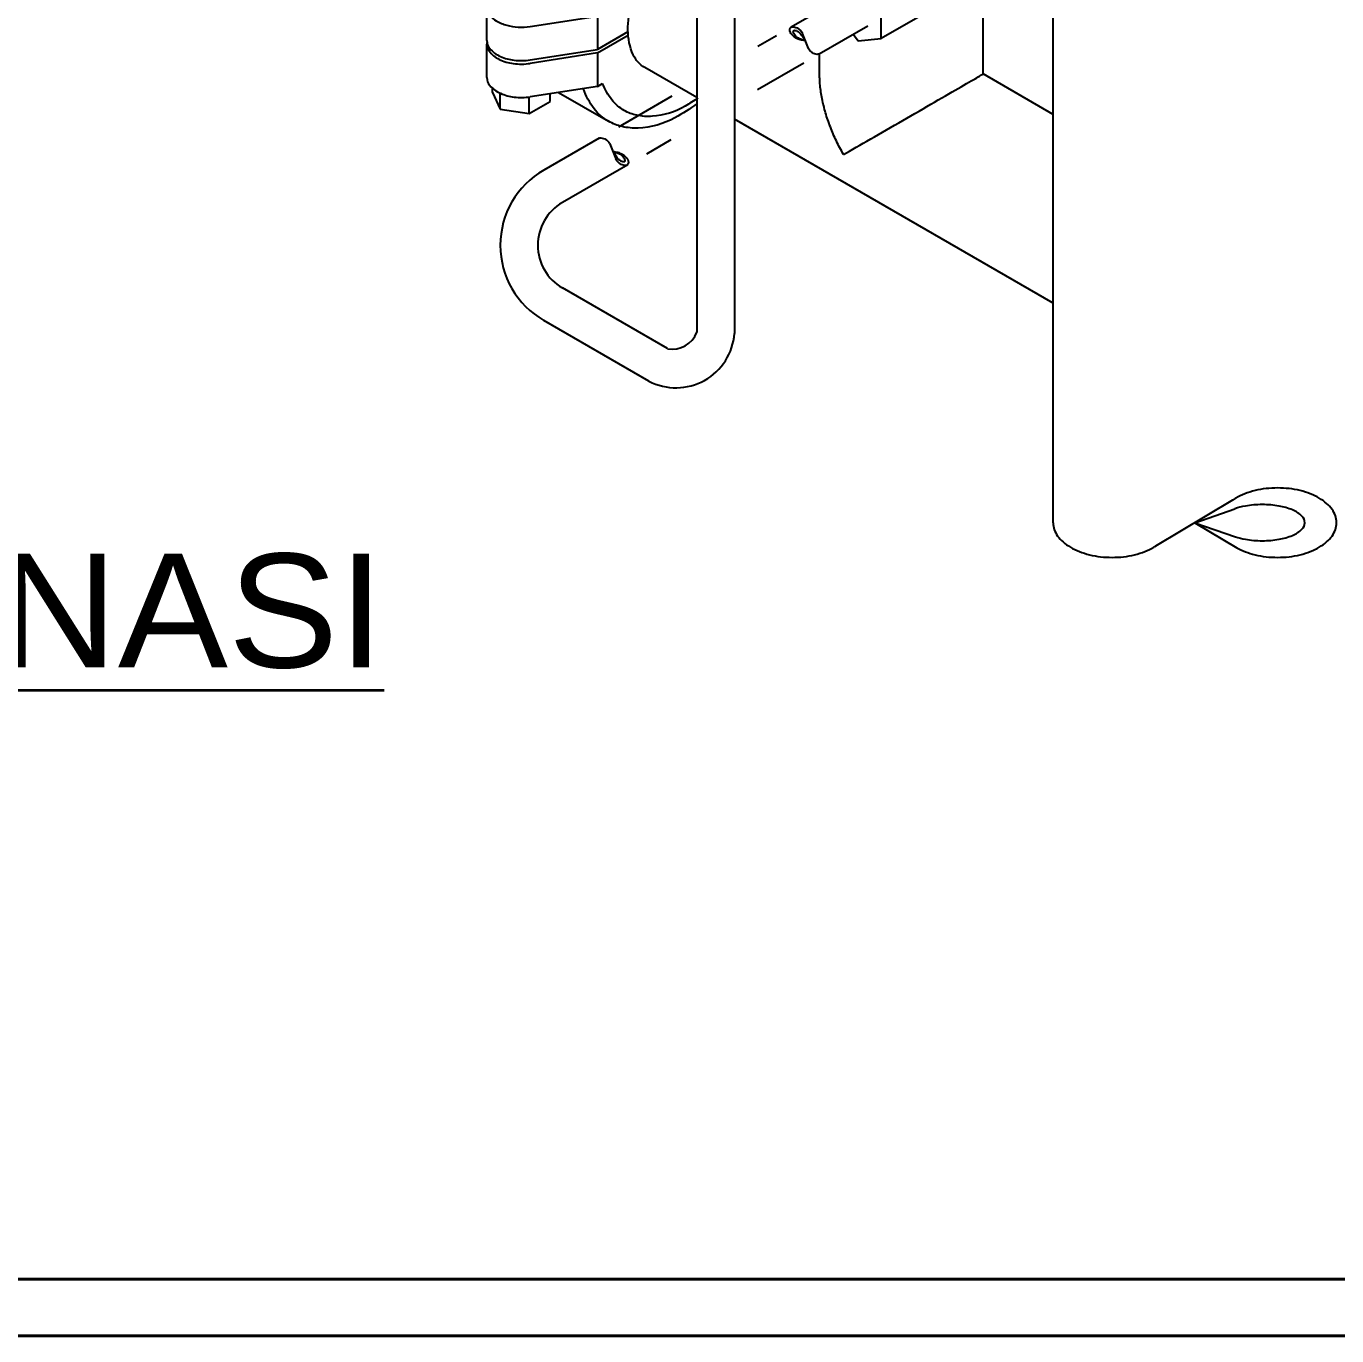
# Model space of a CAD drawing. Header units: centimetres. Extents: x 394264 to 551709, y 50011 to 59011.
# Drawn here: x 525283.5 to 525549.5, y 53388.3 to 53654.1 of the extents above; entities that cross this region are included whole.
import ezdxf
from ezdxf.enums import TextEntityAlignment as Align

# ---------------------------------------------------------------- set-up
doc = ezdxf.new("R2010")
doc.units = ezdxf.units.CM
for name, color, linetype, lineweight in [('-M-YNGN-ZON3', 6, 'SP', 30), ('0-KRCN-DETAY-YAZI', 71, 'Continuous', 35), ('0-KRCN-DETAY-ÇERÇEVE', 71, 'Continuous', 40), ('0-KRCN-YNG-CIHAZ', 4, 'Continuous', 30)]:
    doc.layers.add(name, color=color, linetype=linetype, lineweight=lineweight)
doc.styles.add('CIZGI', font='tahoma.ttf', dxfattribs={"width": 0.8, "oblique": 20})
doc.styles.add('ROMAND', font='arial.ttf', dxfattribs={"height": 0.5})
doc.linetypes.add('SP', pattern='A,2,-0.1,["SP",CIZGI,S=0.14,R=0.2,X=0,Y=-0.07],-0.255', length=2.355)

# ---------------------------------------------------------------- blocks, each defined once
blk = doc.blocks.new('A$C66BCA59E')
at = {"layer": '0-KRCN-YNG-CIHAZ', "color": 31, "linetype": 'Continuous', "lineweight": -3}
for p, q in [((747.73, -1150.15, 2547.33), (747.73, -1241.29, 2651.38)), ((755.33, -1150.15, 2547.33), (755.33, -1241.54, 2651.35)), ((778.59, -1172.64, 3066.48), (766.84, -1179.42, 3066.48)), ((782.39, -1179.22, 3066.48), (772.53, -1184.91, 3066.48)), ((763.87, -1181.14, 3066.48), (760.1, -1183.32, 3066.48)), ((769.39, -1186.73, 3066.48), (760.04, -1192.13, 3066.48)), ((742.6, -1193.42, 3066.48), (731.78, -1199.67, 3066.48)), ((727.87, -1201.93, 3066.48), (716.62, -1208.42, 3066.48)), ((742.43, -1202.3, 3066.48), (737.47, -1205.16, 3066.48)), ((733.67, -1207.35, 3066.48), (720.42, -1215, 3066.48)), ((741.76, -1244.64, 2774.84), (720.42, -1232.32, 2774.84)), ((737.96, -1251.23, 2774.84), (716.62, -1238.91, 2774.84))]:
    blk.add_line(p, q, dxfattribs=at)
at = {"layer": '0-KRCN-YNG-CIHAZ', "color": 31, "linetype": 'Continuous', "lineweight": -3, "extrusion": (0, 0.816497, 0.57735)}
for p, q in [((820.01, -1279.95, 3124.63), (820.01, -1172.26, 3103.64)), ((705.09, -1182.14, 2677.78), (705.09, -1175.36, 2677.78)), ((805.81, -1188.91, 2674.39), (805.81, -1173.15, 2674.39)), ((713.89, -1179.26, 2677.78), (727.52, -1177.15, 2677.78)), ((727.52, -1177.15, 2677.78), (727.52, -1183.94, 2677.78)), ((785.12, -1181.74, 3066.48), (785.12, -1175.55, 3066.48)), ((794.41, -1176.38, 3066.48), (785.12, -1181.74, 3066.48)), ((733.72, -1180.35, 2677.78), (727.52, -1183.94, 2677.78)), ((770.35, -1183.71, 3080.66), (769.12, -1180.66, 3076.35)), ((705.09, -1189.63, 2677.78), (705.09, -1182.85, 2677.78)), ((727.52, -1184.64, 2677.78), (733.76, -1181.04, 2677.78)), ((769.74, -1182.21, 3078.54), (768.51, -1181.76, 3077.91)), ((769.74, -1182.21, 3078.54), (768.95, -1182.07, 3078.34)), ((769.74, -1182.21, 3078.54), (768.98, -1181.1, 3076.96)), ((779.46, -1180.92, 3072), (780.47, -1182.15, 3066.48)), ((780.47, -1182.15, 3066.48), (785.12, -1181.74, 3066.48)), ((713.89, -1186.04, 2677.78), (727.52, -1183.94, 2677.78)), ((727.52, -1184.64, 2677.78), (713.89, -1186.75, 2677.78)), ((727.52, -1184.64, 2677.78), (727.52, -1191.42, 2677.78)), ((772.61, -1188.91, 2674.39), (772.61, -1184.87, 2674.39)), ((747.73, -1193.71, 2673.63), (737.15, -1187.6, 2674.39)), ((727.52, -1191.42, 2677.78), (728.58, -1190.81, 2677.78)), ((728.58, -1190.81, 2677.78), (728.55, -1190.82, 2677.78)), ((820.01, -1197.1, 2673.05), (805.81, -1188.91, 2674.39)), ((706.24, -1192.65, 2677.78), (706.24, -1191.84, 2677.78)), ((706.24, -1192.65, 2677.78), (707.8, -1196.03, 2677.78)), ((707.8, -1196.03, 2677.78), (707.8, -1192.82, 2677.78)), ((713.65, -1196.94, 2677.78), (713.65, -1193.56, 2677.78)), ((727.52, -1191.42, 2677.78), (713.89, -1193.53, 2677.78)), ((717.93, -1194.46, 2677.78), (717.93, -1192.91, 2677.78)), ((719.63, -1192.64, 2677.78), (729.78, -1198.5, 2677.78)), ((707.8, -1196.03, 2677.78), (713.65, -1196.94, 2677.78)), ((713.65, -1196.94, 2677.78), (717.93, -1194.46, 2677.78)), ((820.01, -1235.44, 2668.44), (755.33, -1198.1, 2673.08)), ((730.03, -1203.1, 3068.14), (731.26, -1206.15, 3072.45)), ((730.64, -1204.6, 3070.26), (731.4, -1205.71, 3071.83)), ((730.64, -1204.6, 3070.26), (731.87, -1205.05, 3070.89)), ((730.64, -1204.6, 3070.26), (731.43, -1204.74, 3070.45)), ((856.42, -1275.39, 3118.19), (840.79, -1284.7, 3131.35)), ((848.77, -1279.95, 3124.63), (856.87, -1277.14, 3120.66)), ((848.77, -1279.95, 3124.63), (857.02, -1282.81, 3128.67)), ((848.77, -1279.95, 3124.63), (857.28, -1285.04, 3131.82))]:
    blk.add_line(p, q, dxfattribs=at)
at = {"layer": '0-KRCN-YNG-CIHAZ', "color": 31, "linetype": 'Continuous', "lineweight": -3, "flags": 128}
for points, elevation in [([(737.15, -1187.6, -0.156851), (734.79, -1185, -0.106617), (733.72, -1180.01, -0.072341), (734.5, -1174.6, -0.058752), (737.15, -1168.44, -0.058752), (741.17, -1163.06, -0.072341), (745.45, -1159.67, -0.051535), (747.73, -1158.66, -0.156851)], 2674.39), ([(705.33, -1174.32, 0.052629), (705.15, -1174.85, 0.056108), (705.09, -1175.36, 0.091914), (705.25, -1176.2, 0.078353), (705.75, -1177.07, 0.09221), (707, -1178.14, 0.065245), (709.13, -1179.02, 0.05318), (711.45, -1179.39, 0.051032), (713.89, -1179.26)], 2677.78), ([(705.09, -1182.14, 0.178588), (705.69, -1183.75, 0.112183), (707.83, -1185.35, 0.075817), (710.62, -1186.11, 0.067056), (713.89, -1186.04)], 2677.78), ([(705.12, -1182.5, 0.195482), (705.53, -1184.21, 0.124859), (707.59, -1185.94, 0.081087), (710.46, -1186.8, 0.070284), (713.89, -1186.75)], 2677.78), ([(705.09, -1189.63, 0.178588), (705.69, -1191.24, 0.112183), (707.83, -1192.83, 0.075817), (710.62, -1193.59, 0.067056), (713.89, -1193.53)], 2677.78), ([(747.89, -1193.8, -0.021788), (745.34, -1195.43, -0.112673), (738.67, -1197.49, -0.070339), (735.54, -1197.29, -0.079543), (732.95, -1196.3, -0.093798), (730.47, -1194.16, -0.079493), (728.58, -1190.81)], 2677.78), ([(747.73, -1194.94, -0.034723), (743.26, -1197.8, -0.115406), (735.79, -1199.88, -0.066876), (732.52, -1199.58, -0.0746), (729.78, -1198.5, -0.097939), (726.86, -1195.95, -0.081921), (724.68, -1191.89)], 2677.78)]:
    blk.add_lwpolyline(points, format="xyb", dxfattribs=dict(at, elevation=elevation))
at = {"layer": '0-KRCN-YNG-CIHAZ', "color": 31, "linetype": 'Continuous', "lineweight": -3, "extrusion": (0, 0.816497, 0.57735)}
for points, elevation in [([(-768.95, 3195.93, -0.071754), (-768.45, 3195.69, -0.065529), (-767.8, 3195.13, -0.051673), (-767.16, 3194.25, -0.051673), (-766.71, 3193.25, -0.065529), (-766.55, 3192.4, -0.104462), (-766.67, 3191.61, -0.173256), (-766.99, 3191.23, -0.173256)], 812.13), ([(-766.99, 3191.23, -0.181596), (-767.3, 3191.18, -0.102834), (-767.81, 3191.4, -0.062234), (-768.26, 3191.8, -0.048471), (-768.71, 3192.42, -0.048471), (-769.02, 3193.12, -0.038779), (-769.12, 3193.48, -0.102834)], 812.13), ([(-768.54, 3195.41, -0.054686), (-768.32, 3195.24, -0.050676), (-767.98, 3194.84, -0.038086), (-767.64, 3194.24, -0.038086), (-767.39, 3193.6, -0.050676), (-767.28, 3193.09, -0.094006), (-767.33, 3192.62, -0.213423), (-767.47, 3192.45, -0.213423)], 812.13), ([(-767.47, 3192.45, -0.213423), (-767.68, 3192.44, -0.094006), (-768.08, 3192.7, -0.050676), (-768.42, 3193.1, -0.038086), (-768.76, 3193.7, -0.031916), (-768.98, 3194.24, -0.050676)], 812.13), ([(-772.51, 3200.8, -0.159034), (-772.14, 3200.87, -0.106418), (-771.61, 3200.7, -0.07141), (-771.15, 3200.33, -0.057742), (-770.71, 3199.74, -0.057742), (-770.42, 3199.06, -0.036769), (-770.35, 3198.76, -0.106418)], 812.13), ([(-727.87, 3197.7, -0.159034), (-728.24, 3197.62, -0.106418), (-728.77, 3197.8, -0.07141), (-729.23, 3198.17, -0.057742), (-729.67, 3198.76, -0.057742), (-729.96, 3199.43, -0.036769), (-730.03, 3199.73, -0.106418)], 789.06), ([(-733.39, 3207.26, -0.181596), (-733.08, 3207.31, -0.102834), (-732.57, 3207.1, -0.062234), (-732.12, 3206.7, -0.048471), (-731.67, 3206.07, -0.048471), (-731.35, 3205.37, -0.038779), (-731.26, 3205.01, -0.102834)], 789.06), ([(-732.91, 3206.04, -0.213423), (-732.69, 3206.05, -0.094006), (-732.3, 3205.79, -0.050676), (-731.96, 3205.39, -0.038086), (-731.61, 3204.8, -0.031916), (-731.4, 3204.26, -0.050676)], 789.06), ([(-731.43, 3202.57, -0.071754), (-731.93, 3202.8, -0.065529), (-732.58, 3203.36, -0.051673), (-733.22, 3204.25, -0.051673), (-733.67, 3205.25, -0.065529), (-733.83, 3206.1, -0.104462), (-733.71, 3206.89, -0.173256), (-733.39, 3207.26, -0.173256)], 789.06), ([(-731.84, 3203.09, -0.054686), (-732.06, 3203.26, -0.050676), (-732.39, 3203.65, -0.038086), (-732.74, 3204.25, -0.038086), (-732.99, 3204.9, -0.050676), (-733.09, 3205.41, -0.094006), (-733.05, 3205.88, -0.213423), (-732.91, 3206.04, -0.213423)], 789.06), ([(-877.51, 3290.23, 0.096722), (-876.59, 3285.55, 0.097741), (-874, 3281.6, 0.099217), (-870.11, 3278.95, 0.100287), (-865.55, 3278.03, 0.100287), (-860.98, 3278.95, 0.099217), (-857.09, 3281.6, 0.020454), (-856.42, 3282.34, 0.096722)], 758.93), ([(-871.07, 3290.23, 0.128983), (-870.46, 3287.9, 0.106339), (-868.54, 3285.73, 0.084788), (-865.84, 3284.38, 0.074033), (-862.43, 3283.87, 0.074033), (-859.02, 3284.38, 0.066121), (-856.87, 3285.36, 0.106339)], 758.93), ([(-820.01, 3290.23, 0.096722), (-820.92, 3294.91, 0.097741), (-823.51, 3298.85, 0.099217), (-827.4, 3301.5, 0.100287), (-831.96, 3302.42, 0.100287), (-836.53, 3301.5, 0.099217), (-840.42, 3298.85, 0.011198), (-840.79, 3298.45, 0.096722)], 758.93), ([(-857.02, 3295.18, 0.061353), (-859.02, 3296.07, 0.074033), (-862.43, 3296.58, 0.074033), (-865.84, 3296.07, 0.084788), (-868.54, 3294.72, 0.106339), (-870.46, 3292.55, 0.128983), (-871.07, 3290.23, 0.128983)], 758.93), ([(-857.28, 3299.04, 0.093588), (-860.98, 3301.5, 0.100287), (-865.55, 3302.42, 0.100287), (-870.11, 3301.5, 0.099217), (-874, 3298.85, 0.097741), (-876.59, 3294.91, 0.096722), (-877.51, 3290.23, 0.096722)], 758.93)]:
    blk.add_lwpolyline(points, format="xyb", dxfattribs=dict(at, elevation=elevation))
at = {"layer": '0-KRCN-YNG-CIHAZ', "color": 31, "linetype": 'Continuous', "lineweight": -3, "elevation": 2674.39, "flags": 128}
for points in [[(777.47, -1205.27), (777.28, -1204.93), (777.09, -1204.58), (776.9, -1204.24), (776.71, -1203.89), (776.53, -1203.55), (776.36, -1203.2), (776.18, -1202.85), (776.01, -1202.5), (775.85, -1202.14), (775.68, -1201.79), (775.52, -1201.44), (775.37, -1201.08), (775.22, -1200.73), (775.07, -1200.37), (774.93, -1200.01), (774.79, -1199.66), (774.65, -1199.3), (774.52, -1198.94), (774.39, -1198.58), (774.27, -1198.22), (774.15, -1197.87), (774.04, -1197.51), (773.93, -1197.15), (773.82, -1196.79), (773.72, -1196.44), (773.62, -1196.08), (773.53, -1195.72), (773.44, -1195.37), (773.36, -1195.02), (773.28, -1194.66), (773.2, -1194.31), (773.13, -1193.96), (773.06, -1193.61), (773, -1193.26), (772.94, -1192.92), (772.89, -1192.57), (772.84, -1192.23), (772.8, -1191.89), (772.76, -1191.55), (772.72, -1191.21), (772.69, -1190.87), (772.67, -1190.54), (772.65, -1190.21), (772.63, -1189.88), (772.62, -1189.55), (772.61, -1188.91)], [(777.47, -1205.27), (778.08, -1204.92), (778.71, -1204.56), (779.36, -1204.18), (780.05, -1203.78), (780.75, -1203.37), (781.48, -1202.96), (782.22, -1202.52), (782.99, -1202.08), (783.77, -1201.63), (784.56, -1201.18), (785.36, -1200.71), (786.18, -1200.24), (787, -1199.77), (787.83, -1199.29), (788.66, -1198.81), (789.49, -1198.33), (790.32, -1197.85), (791.15, -1197.37), (791.97, -1196.9), (792.79, -1196.42), (793.6, -1195.96), (794.39, -1195.5), (795.18, -1195.05), (795.95, -1194.6), (796.7, -1194.17), (797.43, -1193.74), (798.14, -1193.33), (798.83, -1192.94), (799.5, -1192.55), (800.14, -1192.18), (800.75, -1191.83), (801.33, -1191.49), (801.89, -1191.17), (802.41, -1190.87), (802.9, -1190.59), (803.35, -1190.33), (803.77, -1190.09), (804.15, -1189.87), (804.49, -1189.67), (804.8, -1189.49), (805.07, -1189.34), (805.29, -1189.21), (805.48, -1189.1), (805.62, -1189.01), (805.73, -1188.95), (805.79, -1188.92), (805.81, -1188.91)]]:
    blk.add_lwpolyline(points, dxfattribs=at)
at = {"layer": '0-KRCN-YNG-CIHAZ', "color": 31, "linetype": 'Continuous', "lineweight": -3}
for centre, radius, start, end in [((725.42, -1223.66, 2774.84), 17.6, 120, 240), ((725.42, -1223.66, 2774.84), 10, 120, 240), ((743.47, -1240.69, 2774.84), 11.89, 242.4047, 355.8728), ((742.73, -1239.38, 2774.84), 5.35, 259.5637, 339.1505)]:
    blk.add_arc(centre, radius, start, end, dxfattribs=at)
at = {"layer": '0-KRCN-DETAY-YAZI', "extrusion": (0, 0.816497, 0.57735), "style": 'ROMAND', "width": 0.6}
blk.add_text('%%UPRE-ACTION ALARM VANASI', height=40, rotation=180, dxfattribs=at).set_placement((-452.32, 749.27, -1059.63), align=Align.MIDDLE)

msp = doc.modelspace()

# ---------------------------------------------------------------- linework, layer by layer
at = {"layer": '0-KRCN-DETAY-ÇERÇEVE'}
msp.add_line((524690.01, 53399.83, -2010.95), (527529.31, 53399.83, -2010.95), dxfattribs=at)
at = {"layer": '0-KRCN-DETAY-ÇERÇEVE', "elevation": -2010.95}
for points in [[(527547.4, 54833.28), (524671.91, 54833.28), (524671.91, 53388.35), (527547.4, 53388.35)], [(524690.01, 53399.83), (524690.01, 54815.18), (527529.31, 54815.18), (527529.31, 53399.83)], [(524690.01, 53399.83), (527529.31, 53399.83)]]:
    msp.add_lwpolyline(points, close=True, dxfattribs=at)

# ---------------------------------------------------------------- block references
at = {"layer": '-M-YNGN-ZON3'}
msp.add_blockref('A$C66BCA59E', (524671.91, 54833.28, -2010.95), dxfattribs=at)

doc.saveas('drawing.dxf')
